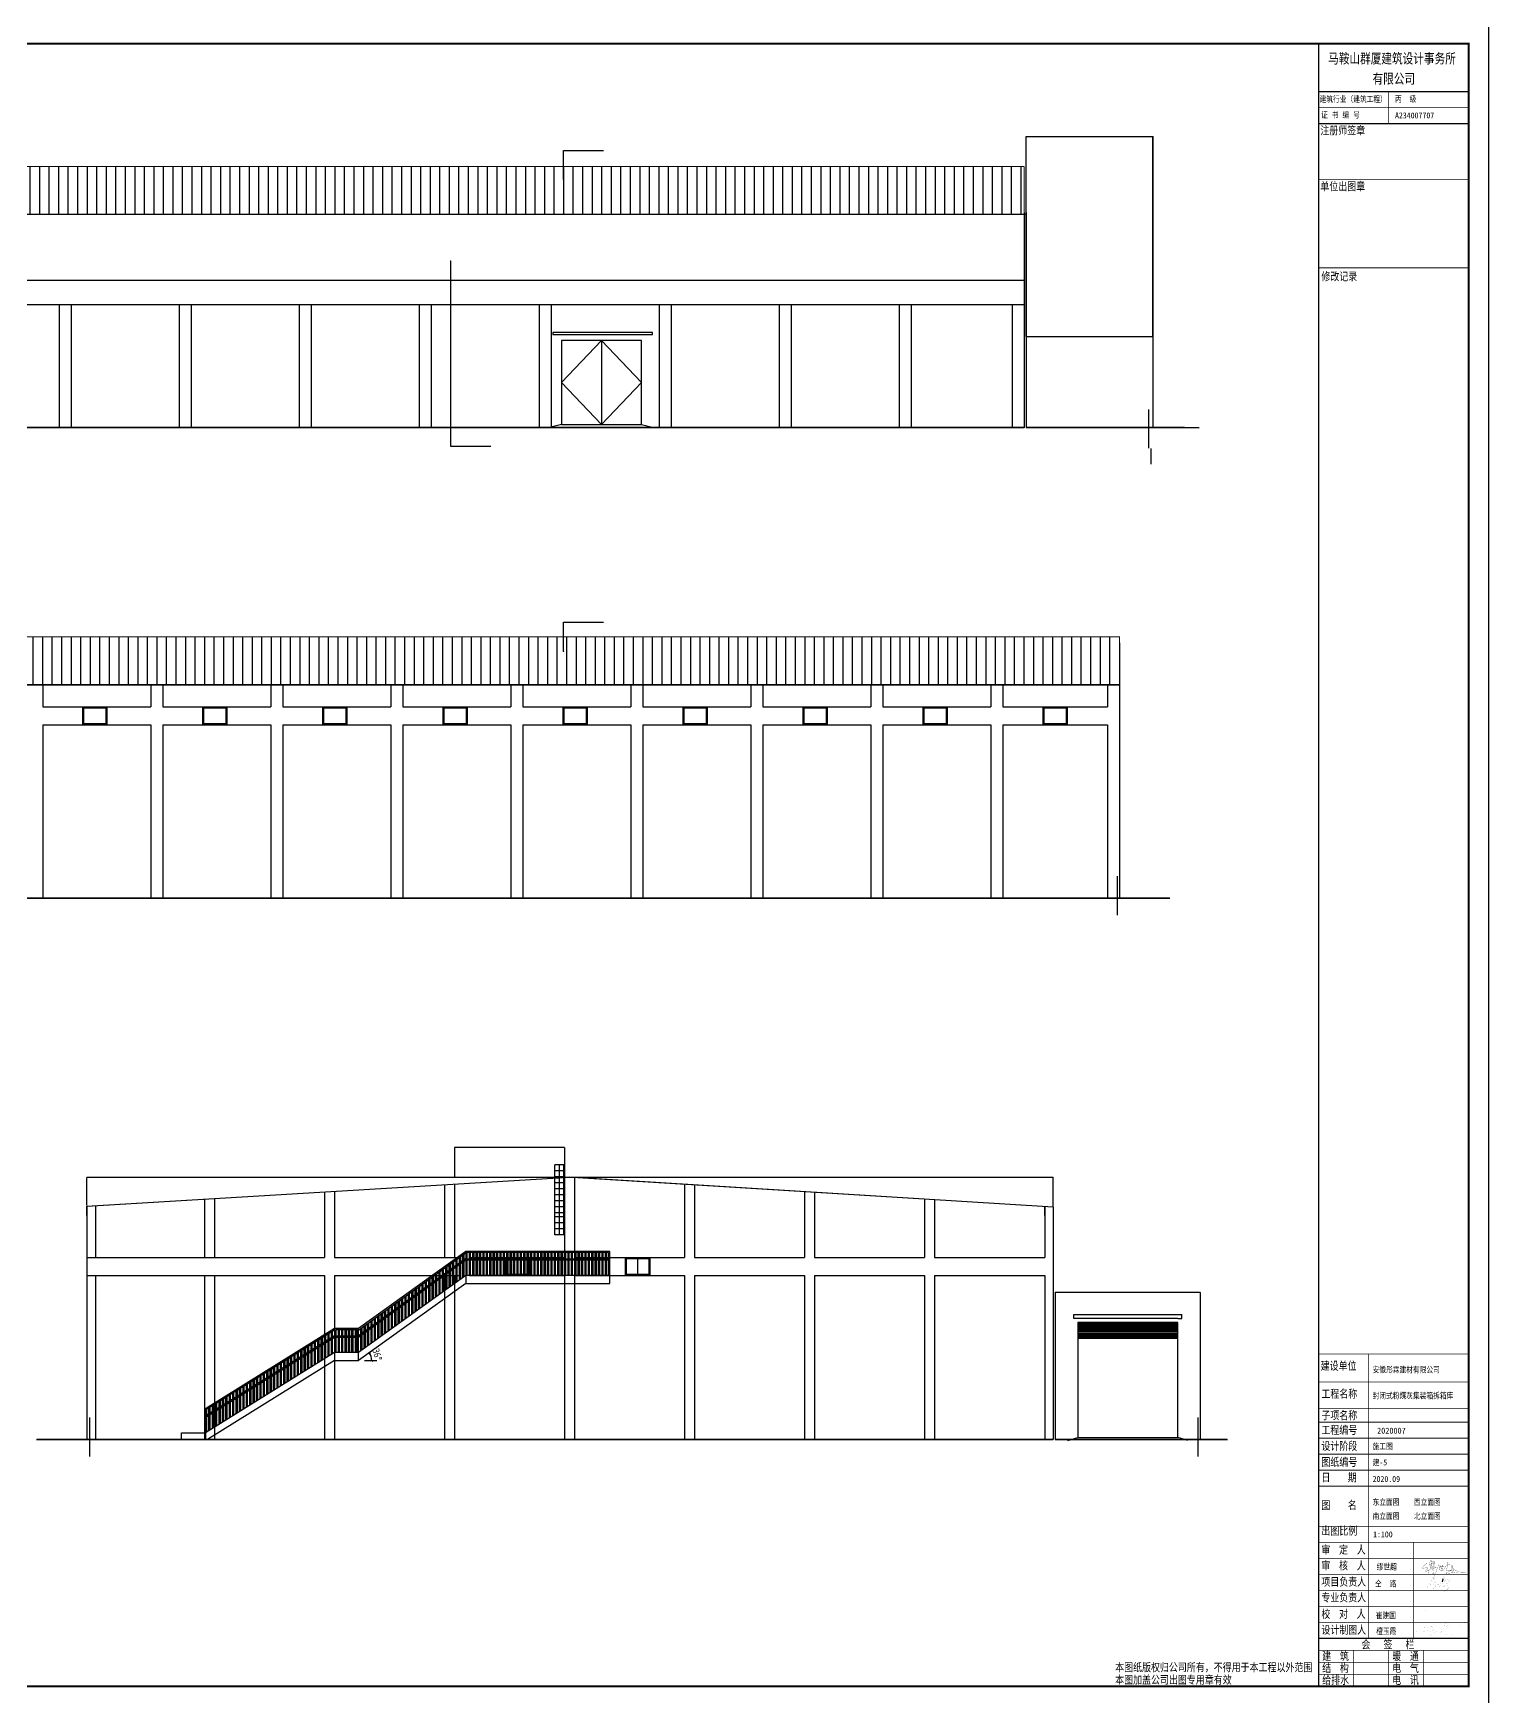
# Model space of a CAD drawing. Extents: x -405456 to 360097, y -329918 to 177160.
# Drawn here: x 104928 to 177679, y -270043 to -186893 of the extents above; entities that cross this region are included whole.
import ezdxf

# ---------------------------------------------------------------- set-up
doc = ezdxf.new("R2010")
doc.units = 0
doc.header["$LTSCALE"] = 1000
doc.header["$MEASUREMENT"] = 0
for name, color, linetype in [('AXIS', 3, 'Continuous'), ('DIM_LEAD', 3, 'Continuous'), ('PUB_TITLE', 4, 'Continuous'), ('WINDOW', 4, 'Continuous'), ('图签', 120, 'Continuous')]:
    doc.layers.add(name, color=color, linetype=linetype)
doc.styles.add('-宋体', font='', dxfattribs={"width": 0.8})
doc.styles.get("Standard").update_dxf_attribs({"font": 'gbenor.shx', "bigfont": 'gbcbig.shx'})
doc.styles.add('图签', font='', dxfattribs={"width": 0.8})
doc.styles.get('-宋体').set_extended_font_data('SimSun')
doc.styles.get('图签').set_extended_font_data('SimSun')
doc.dimstyles.get("Standard").update_dxf_attribs({"dimscale": 100, "dimtxt": 3.5, "dimasz": 1, "dimexe": 2.5, "dimexo": 3, "dimgap": 1.5, "dimtad": 1, "dimdec": 0, "dimzin": 0, "dimdsep": 46, "dimtxsty": 'Standard', "dimblk": 'ARCHTICK', "dimcen": 0.09, "dimadec": 0, "dimazin": 0, "dimtfac": 1, "dimtdec": 0, "dimtix": 1, "dimtmove": 2, "dimatfit": 3, "dimfxl": 1, "dimtolj": 1, "dimtzin": 0, "dimarcsym": 0})

# ---------------------------------------------------------------- blocks, each defined once
blk = doc.blocks.new('0#竖图签')
at = {"layer": '图签'}
blk.add_line((-7500, 0), (0, 0), dxfattribs=at)
blk.add_lwpolyline([(-7500, 82100, 70, 70, 0), (-7500, 0, 40, 40, 0), (0, 0, 40, 40, 0), (0, 82100, 40, 40, 0), (-7500, 82100, 40, 40, 0), (-7500, 75299, 40, 40, 0)], format="xyseb", dxfattribs=at)
for points, const_width in [([(-7500, 79700), (0, 79700)], 70), ([(-4000, 79700), (-4000, 78100)], 35), ([(-7500, 78900), (0, 78900)], 35), ([(-7500, 78100), (0, 78100)], 70), ([(-7500, 75300), (0, 75300)], 35), ([(-7500, 70900), (0, 70900)], 35), ([(-7500, 70900), (0, 70900)], 35), ([(-7500, 16600), (0, 16600)], 35), ([(-5000, 16600), (-5000, 2400)], 35), ([(-7500, 15200), (0, 15200)], 35), ([(-7500, 13896), (0, 13896)], 35), ([(-7500, 13200), (0, 13200)], 35), ([(-7500, 12400), (0, 12400)], 35), ([(-7500, 11600), (0, 11600)], 35), ([(-7500, 10800), (0, 10800)], 35), ([(-7500, 10000), (0, 10000)], 35), ([(-7500, 8000), (0, 8000)], 35), ([(-7500, 7200), (0, 7200)], 35), ([(-2750, 7200), (-2750, 2400)], 35), ([(-7500, 6400), (0, 6400)], 35), ([(-7500, 5600), (0, 5600)], 35), ([(-7500, 4800), (0, 4800)], 35), ([(-7500, 4000), (0, 4000)], 35), ([(-7500, 3200), (0, 3200)], 35), ([(-7500, 2400), (0, 2400)], 70), ([(-7500, 2400), (0, 2400)], 35), ([(-7500, 1800), (0, 1800)], 35), ([(-5750, 0), (-5750, 1800)], 35), ([(-4000, 1800), (-4000, 0)], 35), ([(-2250, 1800), (-2250, 0)], 35), ([(-7500, 1200), (0, 1200)], 35), ([(-7500, 600), (0, 600)], 35), ([(-7500, 0), (0, 0)], 35)]:
    blk.add_lwpolyline(points, dxfattribs=dict(at, const_width=const_width))
at = {"layer": '图签', "style": '图签'}
for s, height, width, p in [('马鞍山群厦建筑设计事务所', 500, 0.78, (-7028, 81116)), ('有限公司', 500, 0.78, (-4808, 80106)), ('建筑行业（建筑工程） ', 300, 0.8, (-7454, 79185)), ('丙  级', 300, 0.8, (-3684, 79190)), ('  证 书 编 号', 300, 0.8, (-7767, 78395)), ('A234007707', 300, 0.8, (-3684, 78369)), ('注册师签章', 400, 0.8, (-7417, 77566)), ('单位出图章', 400, 0.8, (-7417, 74775)), ('修改记录', 400, 0.8, (-7365, 70269)), ('建设单位', 400, 0.8, (-7400, 15815)), ('工程名称', 400, 0.8, (-7365, 14415)), ('子项名称', 400, 0.8, (-7365, 13339)), ('工程编号', 400, 0.8, (-7365, 12607)), ('设计阶段', 400, 0.8, (-7365, 11807)), ('图纸编号', 400, 0.8, (-7365, 11007)), ('日    期', 400, 0.8, (-7365, 10237)), ('图    名', 400, 0.8, (-7365, 8852)), ('出图比例', 400, 0.8, (-7365, 7567)), ('审  定  人', 400, 0.8, (-7365, 6621)), ('审  核  人', 400, 0.8, (-7365, 5831)), ('项目负责人', 400, 0.8, (-7365, 5021)), ('专业负责人', 400, 0.8, (-7365, 4237)), ('校  对  人', 400, 0.8, (-7365, 3409)), ('设计制图人', 400, 0.8, (-7365, 2618)), ('建  筑', 400, 0.8, (-7325, 1305)), ('会   签   栏', 400, 0.8, (-5360, 1889)), ('暖  通', 400, 0.8, (-3825, 1305)), ('本图纸版权归公司所有，不得用于本工程以外范围', 400, 0.8, (-17674, 746)), ('结  构', 400, 0.8, (-7325, 705)), ('电  气', 400, 0.8, (-3825, 705)), ('本图加盖公司出图专用章有效', 400, 0.8, (-17674, 121)), ('给排水', 400, 0.8, (-7325, 105)), ('电  讯', 400, 0.8, (-3825, 105))]:
    blk.add_text(s, height=height, dxfattribs=dict(at, width=width)).set_placement(p)
blk = doc.blocks.new('_ArchTick')
at = {"color": 0, "linetype": 'ByBlock', "const_width": 0.4}
blk.add_lwpolyline([(-0.5, -0.5), (0.5, 0.5)], dxfattribs=at)
blk = doc.blocks.new('*D13')
at = {"color": 0, "lineweight": -2}
blk.add_line((121491, -253244), (122098, -253244), dxfattribs=at)
blk.add_arc((121191, -253244), 657, 0, 35.82788, dxfattribs=at)
at = {"layer": 'Defpoints', "color": 0}
for p in [(126541, -249381), (119991, -253244), (121191, -253244), (121191, -253244), (121834, -253108)]:
    blk.add_point(p, dxfattribs=at)
at = {"color": 0, "lineweight": -2, "xscale": 100, "yscale": 100, "zscale": 100}
for p, rotation in [((121724, -252859), 125.8278763517766), ((121848, -253244), 270.0000000000009)]:
    blk.add_blockref('_ArchTick', p, dxfattribs=dict(at, rotation=rotation))
at = {"color": 0, "insert": (122126, -252942), "char_height": 350, "attachment_point": 5, "rotation": 287.91394}
blk.add_mtext('\\A1;36°', dxfattribs=at)
blk = doc.blocks.new('11')
at = {"const_width": 9.8}
for points in [[(1649906, 20166), (1649863, 20182), (1649762, 20111), (1649691, 20015), (1649648, 19948), (1649677, 19916), (1649778, 19959), (1649899, 19994), (1649921, 19971), (1649921, 19935), (1649880, 19892), (1649825, 19814), (1649813, 19779), (1649825, 19769), (1649897, 19822), (1649970, 19840), (1649970, 19801), (1649932, 19608)], [(1649970, 19840), (1650001, 19863), (1649996, 19905), (1650003, 20128), (1650027, 20241), (1650057, 20332), (1650087, 20344), (1650108, 20295), (1650115, 20216), (1650063, 20127), (1650037, 20041), (1650064, 19970), (1650070, 19917), (1650001, 19863)], [(1650064, 19970), (1650087, 20048), (1650124, 20105), (1650089, 20171)], [(1650067, 19945), (1650133, 20000), (1650177, 19982), (1650240, 20048), (1650276, 20157), (1650277, 20267), (1650238, 20291), (1650169, 20279), (1650126, 20241), (1650115, 20216)], [(1650070, 19917), (1650214, 19959), (1650351, 20004)], [(1650149, 20180), (1650191, 20220), (1650224, 20199), (1650221, 20144), (1650183, 20061), (1650146, 20032), (1650124, 20079), (1650124, 20132), (1650107, 20172)], [(1650170, 20200), (1650115, 20152)], [(1650351, 20004), (1650236, 19938), (1650186, 19900), (1650143, 19854), (1650135, 19840), (1650220, 19836), (1650214, 19762), (1650175, 19707), (1650162, 19681), (1650225, 19685), (1650267, 19651), (1650279, 19611), (1650264, 19565), (1650293, 19638), (1650416, 20004), (1650481, 20010), (1650736, 20020), (1650671, 20018), (1650649, 19885), (1650610, 19892), (1650587, 19965), (1650568, 20039), (1650519, 20104), (1650473, 20114), (1650480, 20045), (1650493, 19942), (1650531, 19853), (1650577, 19828), (1650675, 19831), (1650748, 19879), (1650790, 20010), (1650837, 20063), (1650954, 20120), (1651027, 20136)], [(1650603, 19915), (1650632, 20044), (1650648, 20121), (1650667, 20084), (1650671, 20018)], [(1650886, 20252), (1650927, 20157), (1650914, 20044), (1650877, 19946), (1650852, 19842), (1650867, 19825), (1650982, 19851), (1651052, 19848), (1651046, 19818), (1650978, 19786), (1650863, 19729), (1650835, 19698), (1650828, 19681), (1651093, 19712), (1651455, 19759), (1651637, 19759), (1651819, 19731)], [(1651236, 19859), (1651046, 19818), (1651137, 19931), (1651204, 19877), (1651170, 20003), (1651182, 20089), (1651079, 20053), (1651098, 20000), (1651154, 19960), (1651112, 19900)], [(1651819, 19731), (1651502, 19759), (1651242, 19873), (1651214, 19814), (1651130, 19759), (1651143, 19719)]]:
    blk.add_lwpolyline(points, dxfattribs=at)
blk = doc.blocks.new('9')
blk.add_line((102146, 74831), (101657, 72045))
at = {"const_width": 50}
for points in [[(86440, 64465), (93649, 77517), (93294, 75200), (96276, 72187), (91695, 70506), (90606, 69586), (90911, 68858), (92628, 69656), (94120, 69990), (94859, 69715), (95217, 69015), (94800, 67744), (93324, 65239), (97646, 70339), (98740, 69065), (99858, 71215), (100523, 71343), (100027, 70127), (98825, 67243)], [(98825, 67243), (99886, 68741), (100905, 68770), (100053, 66278)], [(99426, 68685), (98843, 69263)], [(101361, 70467), (101034, 71129), (100523, 71343), (101657, 72045), (104315, 73386), (106829, 74015), (108213, 74223), (108905, 73843), (108576, 72858), (107435, 71285), (105404, 69836), (103618, 68400), (102552, 67530), (102552, 66987), (103077, 67023), (104392, 67592), (105627, 68009), (107264, 68313), (108008, 67891), (108162, 67268), (107370, 65715), (105147, 63439), (103745, 62393)], [(100905, 68770), (101361, 70467), (102138, 70843), (103960, 72419), (104315, 73386), (104585, 74207), (104732, 75333), (104487, 75859), (103457, 75823), (102244, 75565), (102146, 74831), (102775, 78245)]]:
    blk.add_lwpolyline(points, dxfattribs=at)
blk = doc.blocks.new('ccjjgg')
at = {"const_width": 100}
for points in [[(1391860, 954457), (1401799, 984946), (1415207, 999023), (1442703, 986308), (1449066, 964738), (1453291, 918290), (1442668, 874201), (1440371, 826603), (1412458, 850089), (1379404, 891190), (1331658, 882383), (1282444, 847887), (1247185, 805319), (1237636, 766420), (1258938, 757613), (1350022, 780365), (1401440, 803117), (1437517, 829005), (1502807, 836144), (1607847, 872842), (1624442, 878639), (1502807, 836144), (1401440, 803117), (1438510, 771123), (1373339, 717131), (1330235, 672305), (1305494, 640992), (1194160, 619567), (1112515, 602263), (888230, 470430), (1100508, 595206), (1198176, 598260), (1248919, 553678), (1288189, 490215), (1272639, 206660), (1288189, 490215), (1305494, 640992), (1462386, 675870), (1500086, 704447), (1438510, 771123), (1500086, 704447), (1691376, 723059), (1500086, 704447), (1497846, 631437), (1489776, 517347), (1475000, 476747), (1579356, 525652), (1633843, 516425), (1475000, 334644), (1633843, 516425), (1722897, 659913), (1763098, 720574), (1814784, 753364), (1908312, 777956), (1896005, 804188), (1870572, 824681), (1843499, 805827), (1831192, 748445), (1838576, 681226), (1864009, 660733), (1931283, 658274), (1909953, 721394), (1908312, 777956), (1908312, 777956), (1937026, 799269), (1972304, 796810), (1985431, 764840), (1968202, 715656), (1955076, 687784), (1931283, 658274), (1900108, 638600), (1853344, 612368), (1857446, 590235), (1879597, 545969), (1914055, 481209), (1917336, 546789), (1931283, 598432), (1914875, 629583), (1853344, 612368), (1879597, 545969), (1839632, 522985), (1769851, 517799), (1746206, 520680), (1878586, 465533), (1951323, 423798), (2003317, 549233), (2039576, 650157), (2045403, 670859), (2087489, 608105), (2096828, 504643), (2093582, 406305), (2092775, 381865), (2198590, 416426), (2282904, 425106), (2270640, 439913), (2248157, 466973), (2203519, 468429), (2205457, 506500), (2176396, 540699), (2180916, 588449), (2221602, 616841), (2255183, 609097), (2246142, 534247), (2179598, 536931), (2155608, 675594), (2190703, 722892), (2241049, 720710), (2251131, 700965), (2257181, 669535), (2255183, 609097), (2246142, 534247), (2203519, 468429), (2269320, 484334), (2356371, 507224), (2373781, 512717), (2323383, 583216), (2302128, 776576), (2313525, 826192), (2350971, 836766), (2378648, 821312), (2417722, 793657), (2438502, 683767), (2470906, 577952), (2468386, 413822), (2459139, 379944), (2394410, 409716)], [(2374888, 609904), (2391327, 579106), (2374888, 609904)]]:
    blk.add_lwpolyline(points, dxfattribs=at)
blk = doc.blocks.new('ee')
at = {"const_width": 0.875}
for points in [[(133402, -8296), (133607, -8267), (133798, -8191), (133916, -8138), (134030, -8114), (133922, -8137), (133881, -7954), (133930, -8228), (133892, -8317), (133835, -8452), (133857, -8457), (133911, -8395), (133927, -8274), (133960, -8249), (133993, -8133)], [(133927, -8274), (133941, -8581)], [(134102, -7813), (134161, -7903), (134024, -8000), (134042, -8025), (134067, -8051), (134049, -8124), (134074, -8284)], [(134161, -7903), (134134, -7956), (134269, -7923), (134300, -7935), (134249, -7981), (134170, -8020), (134095, -8037), (134073, -8058)], [(134074, -8284), (134080, -8144), (134137, -8110), (134173, -8080), (134231, -8064), (134273, -8064), (134333, -8071), (134372, -8111), (134381, -8145), (134358, -8183), (134334, -8230), (134285, -8265), (134235, -8279), (134200, -8287), (134178, -8383), (134191, -8409), (134200, -8443), (134125, -8511), (134343, -8493), (134394, -8480), (134399, -8410), (134421, -8314), (134457, -8228), (134500, -8156), (134599, -8121), (134666, -8106), (134705, -8106), (134705, -8126), (134705, -8172), (134686, -8219), (134640, -8243), (134589, -8262), (134560, -8290), (134540, -8319), (134519, -8346), (134519, -8372), (134537, -8362), (134571, -8341), (134599, -8322), (134612, -8295), (134626, -8276), (134640, -8257), (134677, -8241), (134687, -8241), (134686, -8268), (134657, -8321), (134613, -8400), (134577, -8466), (134572, -8498), (134640, -8459), (134731, -8372), (134772, -8290), (134786, -8262), (134762, -8250), (134796, -8234), (134832, -8155), (134852, -8125), (134935, -8093), (134942, -8010), (134961, -8171), (135023, -8196), (135019, -8242), (134983, -8251), (134935, -8257), (134962, -8286), (134966, -8332), (134943, -8340), (134914, -8340), (134897, -8329), (134895, -8388), (134909, -8453), (134919, -8541), (134941, -8574), (134950, -8541), (134953, -8491), (134958, -8454), (134990, -8391), (135012, -8384), (135011, -8437), (135006, -8466), (135017, -8476), (135024, -8444), (135030, -8425), (135038, -8399), (135040, -8294), (135052, -8258), (135058, -8209), (135071, -8185), (135103, -8182), (135116, -8209), (135110, -8265), (135111, -8310), (135144, -8343), (135233, -8328), (135286, -8354), (135318, -8378), (135313, -8415), (135296, -8447), (135249, -8474), (135205, -8488), (135144, -8492), (135114, -8478), (135091, -8444), (135082, -8420), (135135, -8423), (135176, -8429), (135223, -8442), (135273, -8451), (135325, -8464), (135358, -8473), (135383, -8486), (135401, -8513)], [(135081, -8013), (135030, -7971), (134989, -7943), (134931, -7932), (134880, -7902), (134881, -7880), (134931, -7868), (134967, -7875), (134982, -7884), (135001, -7912), (135034, -7955), (135117, -7969), (135164, -7975), (135193, -7977), (135342, -7923), (135626, -7860), (135759, -7841), (135864, -7830), (135935, -7848), (135951, -7881), (135933, -7921), (135817, -7966), (135732, -7989), (135645, -8002), (135407, -8020), (135340, -8009), (135266, -8000), (135187, -7979)], [(135052, -8183), (135079, -8067), (135081, -8013), (135018, -8033), (134969, -8017), (134943, -7988), (134942, -8010)], [(135184, -7976), (135081, -8013)]]:
    blk.add_lwpolyline(points, dxfattribs=at)

msp = doc.modelspace()

# ---------------------------------------------------------------- hatches: boundary and pattern name
h = msp.add_hatch()
h.set_pattern_fill('ANSI31', color=8, scale=300, angle=45, style=0)
h.set_pattern_definition([(90, (0, 0), (-476.25, 9e-14), [])])
h.paths.add_polyline_path([(46216.9, -193551), (46216.9, -195951), (154456.9, -195951), (154456.9, -193551)])
h = msp.add_hatch()
h.set_pattern_fill('ANSI31', color=8, scale=300, angle=45, style=0)
h.set_pattern_definition([(90, (-210827.2, -362.7), (-476.25, 9e-14), [])])
h.paths.add_polyline_path([(50978.6, -217068.5), (50978.6, -219468.5), (159218.6, -219468.5), (159218.6, -217068.5)])

# ---------------------------------------------------------------- linework, layer by layer
for p, q in [((154556.9, -192051), (160896.9, -192051)), ((154556.9, -202051), (154556.9, -192051)), ((154556.9, -195851), (154556.9, -192051)), ((154556.9, -192051), (160896.9, -192051)), ((160896.9, -202051), (160896.9, -192051)), ((160896.9, -192051), (160896.9, -206601)), ((154556.9, -195951), (46216.9, -195951)), ((154456.9, -195851), (154456.9, -206601)), ((154556.9, -195851), (154556.9, -206601)), ((154456.9, -199251), (46216.9, -199251)), ((46216.9, -200451), (154456.9, -200451)), ((106216.9, -200451), (106216.9, -206601)), ((106816.9, -200451), (106816.9, -206601)), ((112216.9, -200451), (112216.9, -206601)), ((112816.9, -200451), (112816.9, -206601)), ((118216.9, -200451), (118216.9, -206601)), ((118816.9, -200451), (118816.9, -206601)), ((124216.9, -200451), (124216.9, -206601)), ((124816.9, -200451), (124816.9, -206601)), ((130216.9, -200451), (130216.9, -206601)), ((130816.9, -200451), (130816.9, -206601)), ((136216.9, -200451), (136216.9, -206601)), ((136816.9, -200451), (136816.9, -206601)), ((142216.9, -200451), (142216.9, -206601)), ((142816.9, -200451), (142816.9, -206601)), ((148216.9, -200451), (148216.9, -206601)), ((148816.9, -200451), (148816.9, -206601)), ((153856.9, -200459.7), (153856.9, -206609.7)), ((154456.9, -200459.7), (154456.9, -206609.7)), ((154556.9, -202051), (160896.9, -202051)), ((160896.9, -202051), (160896.9, -206601)), ((133336.9, -202251), (131336.9, -204351)), ((133336.9, -202251), (133336.9, -206451)), ((135336.9, -204351), (133336.9, -202251)), ((131336.9, -204351), (133336.9, -206451)), ((133336.9, -206451), (135336.9, -204351)), ((43493.3, -206601), (154456.9, -206601)), ((131336.9, -206451), (130736.9, -206601)), ((131336.9, -206451), (130736.9, -206601)), ((131336.9, -206451), (135336.9, -206451)), ((135336.9, -206451), (135936.9, -206601)), ((135336.9, -206451), (135936.9, -206601)), ((154556.9, -206601), (163201.4, -206601)), ((160796.9, -207644.4), (160796.9, -208438.8)), ((159218.6, -217368.5), (159218.6, -230118.5)), ((159218.6, -219468.5), (50878.6, -219468.5)), ((50978.6, -219468.5), (159218.6, -219468.5)), ((105398.6, -219468.5), (105398.6, -220568.5)), ((110798.6, -219468.5), (110798.6, -220568.5)), ((111398.6, -219468.5), (111398.6, -220568.5)), ((116798.6, -219468.5), (116798.6, -220568.5)), ((117398.6, -219468.5), (117398.6, -220568.5)), ((122798.6, -219468.5), (122798.6, -220568.5)), ((123398.6, -219468.5), (123398.6, -220568.5)), ((128798.6, -219468.5), (128798.6, -220568.5)), ((129398.6, -219468.5), (129398.6, -220568.5)), ((134798.6, -219468.5), (134798.6, -220568.5)), ((135398.6, -219468.5), (135398.6, -220568.5)), ((140798.6, -219468.5), (140798.6, -220568.5)), ((141398.6, -219468.5), (141398.6, -220568.5)), ((146798.6, -219468.5), (146798.6, -220568.5)), ((147398.6, -219468.5), (147398.6, -220568.5)), ((152798.6, -219468.5), (152798.6, -220568.5)), ((153398.6, -219468.5), (153398.6, -220568.5)), ((158618.6, -219468.5), (158618.6, -220568.5)), ((159218.6, -219468.5), (159218.6, -230118.5)), ((105398.6, -220568.5), (110798.6, -220568.5)), ((111398.6, -220568.5), (116798.6, -220568.5)), ((117398.6, -220568.5), (122798.6, -220568.5)), ((123398.6, -220568.5), (128798.6, -220568.5)), ((129398.6, -220568.5), (134798.6, -220568.5)), ((135398.6, -220568.5), (140798.6, -220568.5)), ((141398.6, -220568.5), (146798.6, -220568.5)), ((147398.6, -220568.5), (152798.6, -220568.5)), ((153398.6, -220568.5), (158618.6, -220568.5)), ((105398.6, -221468.5), (105398.6, -230118.5)), ((105398.6, -221468.5), (110798.6, -221468.5)), ((110798.6, -221468.5), (110798.6, -230118.5)), ((111398.6, -221468.5), (111398.6, -230118.5)), ((111398.6, -221468.5), (116798.6, -221468.5)), ((116798.6, -221468.5), (116798.6, -230118.5)), ((117398.6, -221468.5), (122798.6, -221468.5)), ((117398.6, -221468.5), (117398.6, -230118.5)), ((122798.6, -221468.5), (122798.6, -230118.5)), ((123398.6, -221468.5), (128798.6, -221468.5)), ((123398.6, -221468.5), (123398.6, -230118.5)), ((128798.6, -221468.5), (128798.6, -230118.5)), ((129398.6, -221468.5), (129398.6, -230118.5)), ((129398.6, -221468.5), (134798.6, -221468.5)), ((134798.6, -221468.5), (134798.6, -230118.5)), ((135398.6, -221468.5), (140798.6, -221468.5)), ((135398.6, -221468.5), (135398.6, -230118.5)), ((140798.6, -221468.5), (140798.6, -230118.5)), ((141398.6, -221468.5), (146798.6, -221468.5)), ((141398.6, -221468.5), (141398.6, -230118.5)), ((146798.6, -221468.5), (146798.6, -230118.5)), ((147398.6, -221468.5), (147398.6, -230118.5)), ((147398.6, -221468.5), (152798.6, -221468.5)), ((152798.6, -221468.5), (152798.6, -230118.5)), ((153398.6, -221468.5), (153398.6, -230118.5)), ((153398.6, -221468.5), (158618.6, -221468.5)), ((158618.6, -221468.5), (158618.6, -230118.5)), ((50978.6, -230118.5), (161737.9, -230118.5)), ((125978.1, -242581.4), (125978.1, -244081.4)), ((131483.4, -242581.4), (125978.1, -242581.4)), ((131483.4, -242581.4), (125978.1, -242581.4)), ((131483.4, -242581.4), (131483.4, -244081.4)), ((131001.1, -246960.9, -8000), (131004.8, -243460.9, -8000)), ((131451.8, -243460.9, -8000), (131004.8, -243460.9, -8000)), ((131228.3, -246960.9, -8000), (131232.1, -243460.9, -8000)), ((131448.1, -246960.9, -8000), (131451.8, -243460.9, -8000)), ((107613.4, -245523), (131733.4, -244077)), ((125483.4, -244451.7), (125483.4, -248081.4)), ((125983.4, -244421.7), (125983.4, -248081.4)), ((131448.1, -243760.9, -8000), (131001.1, -243760.9, -8000)), ((131448.1, -244060.9, -8000), (131001.1, -244060.9, -8000)), ((131448.1, -244360.9, -8000), (131001.1, -244360.9, -8000)), ((131451.8, -243760.9, -8000), (131004.8, -243760.9, -8000)), ((131483.4, -244106), (131483.4, -248081.4)), ((155913.4, -245566.3), (131733.4, -244077)), ((131983.4, -244106.7), (131983.4, -248081.4)), ((137483.4, -244431.1), (137483.4, -248081.4)), ((137483.4, -244431.1), (137483.4, -248081.4)), ((113483.4, -245171.1), (113483.4, -248081.4)), ((113983.4, -245141.1), (113983.4, -248081.4)), ((119483.4, -244811.4), (119483.4, -248081.4)), ((119983.4, -244781.4), (119983.4, -248081.4)), ((131448.1, -244660.9, -8000), (131001.1, -244660.9, -8000)), ((131448.1, -244960.9, -8000), (131001.1, -244960.9, -8000)), ((131448.1, -245260.9, -8000), (131001.1, -245260.9, -8000)), ((137983.4, -244461.9), (137983.4, -248081.4)), ((137983.4, -244461.9), (137983.4, -248081.4)), ((143483.4, -244800.7), (143483.4, -248081.4)), ((143483.4, -244800.7), (143483.4, -248081.4)), ((143983.4, -244831.5), (143983.4, -248081.4)), ((143983.4, -244831.5), (143983.4, -248081.4)), ((149483.4, -245170.2), (149483.4, -248081.4)), ((149483.4, -245170.2), (149483.4, -248081.4)), ((149983.4, -245201), (149983.4, -248081.4)), ((149983.4, -245201), (149983.4, -248081.4)), ((107613.4, -245523), (107613.4, -257181.4)), ((107613.4, -245981.4), (107613.4, -245523)), ((107613.4, -245523), (107613.4, -257181.4)), ((107613.4, -245566.3), (107613.4, -257181.4)), ((108043.4, -245480), (108043.4, -248081.4)), ((108043.4, -245480), (108043.4, -248081.4)), ((131448.1, -245560.9, -8000), (131001.1, -245560.9, -8000)), ((131440.6, -245860.9, -8000), (131001.1, -245860.9, -8000)), ((131448.1, -246060.9, -8000), (131001.1, -246060.9, -8000)), ((155483.4, -245521.6), (155483.4, -248081.4)), ((155483.4, -245521.6), (155483.4, -248081.4)), ((155483.4, -245523), (155483.4, -248081.4)), ((155483.4, -245981.4), (155483.4, -245523)), ((155483.4, -245523), (155483.4, -248081.4)), ((155913.4, -245566.3), (155913.4, -257181.4)), ((131448.1, -246360.9, -8000), (131001.1, -246360.9, -8000)), ((131448.1, -246660.9, -8000), (131001.1, -246660.9, -8000)), ((126541.3, -247781.4, -8000), (121191.3, -251643.9, -8000)), ((131448.1, -246960.9, -8000), (131001.1, -246960.9, -8000)), ((107613.4, -248081.4), (119483.4, -248081.4)), ((108043.4, -248081.4), (113483.4, -248081.4)), ((113983.4, -248081.4), (115733.4, -248081.4)), ((119983.4, -248081.4), (126233.4, -248081.4)), ((119983.4, -248081.4), (120983.4, -248081.4)), ((126541.3, -247866.2, -8000), (121191.3, -251728.7, -8000)), ((126541.3, -248139, -8000), (121191.3, -252001.5, -8000)), ((126541.3, -248223.9, -8000), (121191.3, -252086.4, -8000)), ((125551.3, -249696.1, -8000), (125551.3, -248581, -8000)), ((125611.3, -249652.8, -8000), (125611.3, -248537.6, -8000)), ((125721.3, -249573.4, -8000), (125721.3, -248458.2, -8000)), ((125781.3, -249530.1, -8000), (125781.3, -248414.9, -8000)), ((125891.3, -249450.6, -8000), (125891.3, -248335.5, -8000)), ((125951.3, -249407.3, -8000), (125951.3, -248292.2, -8000)), ((126061.3, -249327.9, -8000), (126061.3, -248212.8, -8000)), ((126121.3, -249284.6, -8000), (126121.3, -248169.4, -8000)), ((126231.3, -249205.2, -8000), (126231.3, -248090, -8000)), ((126291.3, -249161.9, -8000), (126291.3, -248046.7, -8000)), ((126401.3, -249082.4, -8000), (126401.3, -247967.3, -8000)), ((126461.3, -249039.1, -8000), (126461.3, -247924, -8000)), ((133681.3, -248163.9, -8000), (126601.3, -248163.9, -8000)), ((133681.3, -248223.9, -8000), (126601.3, -248223.9, -8000)), ((126711.3, -247841.4, -8000), (126711.3, -248981.4, -8000)), ((126733.4, -248081.4), (131483.4, -248081.4)), ((126771.3, -247841.4, -8000), (126771.3, -248981.4, -8000)), ((126881.3, -247841.4, -8000), (126881.3, -248981.4, -8000)), ((126941.3, -247841.4, -8000), (126941.3, -248981.4, -8000)), ((127051.3, -247841.4, -8000), (127051.3, -248981.4, -8000)), ((127111.3, -247841.4, -8000), (127111.3, -248981.4, -8000)), ((127221.3, -247841.4, -8000), (127221.3, -248981.4, -8000)), ((127281.3, -247841.4, -8000), (127281.3, -248981.4, -8000)), ((127391.3, -247841.4, -8000), (127391.3, -248981.4, -8000)), ((127451.3, -247841.4, -8000), (127451.3, -248981.4, -8000)), ((127561.3, -247841.4, -8000), (127561.3, -248981.4, -8000)), ((127621.3, -247841.4, -8000), (127621.3, -248981.4, -8000)), ((127731.3, -247841.4, -8000), (127731.3, -248981.4, -8000)), ((127791.3, -247841.4, -8000), (127791.3, -248981.4, -8000)), ((127901.3, -247841.4, -8000), (127901.3, -248981.4, -8000)), ((127961.3, -247841.4, -8000), (127961.3, -248981.4, -8000)), ((128071.3, -247841.4, -8000), (128071.3, -248981.4, -8000)), ((128131.3, -247841.4, -8000), (128131.3, -248981.4, -8000)), ((128241.3, -247841.4, -8000), (128241.3, -248981.4, -8000)), ((128301.3, -247841.4, -8000), (128301.3, -248981.4, -8000)), ((128411.3, -247841.4, -8000), (128411.3, -248981.4, -8000)), ((128471.3, -247841.4, -8000), (128471.3, -248981.4, -8000)), ((128581.3, -247841.4, -8000), (128581.3, -248981.4, -8000)), ((128641.3, -247841.4, -8000), (128641.3, -248981.4, -8000)), ((128751.3, -247841.4, -8000), (128751.3, -248981.4, -8000)), ((128811.3, -247841.4, -8000), (128811.3, -248981.4, -8000)), ((128921.3, -247841.4, -8000), (128921.3, -248981.4, -8000)), ((128981.3, -247841.4, -8000), (128981.3, -248981.4, -8000)), ((129091.3, -247841.4, -8000), (129091.3, -248981.4, -8000)), ((129151.3, -247841.4, -8000), (129151.3, -248981.4, -8000)), ((129261.3, -247841.4, -8000), (129261.3, -248981.4, -8000)), ((129321.3, -247841.4, -8000), (129321.3, -248981.4, -8000)), ((129431.3, -247841.4, -8000), (129431.3, -248981.4, -8000)), ((129491.3, -247841.4, -8000), (129491.3, -248981.4, -8000)), ((129601.3, -247841.4, -8000), (129601.3, -248981.4, -8000)), ((129661.3, -247841.4, -8000), (129661.3, -248981.4, -8000)), ((129771.3, -247841.4, -8000), (129771.3, -248981.4, -8000)), ((129831.3, -247841.4, -8000), (129831.3, -248981.4, -8000)), ((129941.3, -247841.4, -8000), (129941.3, -248981.4, -8000)), ((130001.3, -247841.4, -8000), (130001.3, -248981.4, -8000)), ((130111.3, -247841.4, -8000), (130111.3, -248981.4, -8000)), ((130171.3, -247841.4, -8000), (130171.3, -248981.4, -8000)), ((130281.3, -247841.4, -8000), (130281.3, -248981.4, -8000)), ((130341.3, -247841.4, -8000), (130341.3, -248981.4, -8000)), ((130451.3, -247841.4, -8000), (130451.3, -248981.4, -8000)), ((130511.3, -247841.4, -8000), (130511.3, -248981.4, -8000)), ((130621.3, -247841.4, -8000), (130621.3, -248981.4, -8000)), ((130681.3, -247841.4, -8000), (130681.3, -248981.4, -8000)), ((130791.3, -247841.4, -8000), (130791.3, -248981.4, -8000)), ((130851.3, -247841.4, -8000), (130851.3, -248981.4, -8000)), ((130961.3, -247841.4, -8000), (130961.3, -248981.4, -8000)), ((131021.3, -247841.4, -8000), (131021.3, -248981.4, -8000)), ((131131.3, -247841.4, -8000), (131131.3, -248981.4, -8000)), ((131191.3, -247841.4, -8000), (131191.3, -248981.4, -8000)), ((131301.3, -247841.4, -8000), (131301.3, -248981.4, -8000)), ((131361.3, -247841.4, -8000), (131361.3, -248981.4, -8000)), ((131471.3, -247841.4, -8000), (131471.3, -248981.4, -8000)), ((131531.3, -247841.4, -8000), (131531.3, -248981.4, -8000)), ((131641.3, -247841.4, -8000), (131641.3, -248981.4, -8000)), ((131701.3, -247841.4, -8000), (131701.3, -248981.4, -8000)), ((131811.3, -247841.4, -8000), (131811.3, -248981.4, -8000)), ((131871.3, -247841.4, -8000), (131871.3, -248981.4, -8000)), ((131981.3, -247841.4, -8000), (131981.3, -248981.4, -8000)), ((131983.4, -248081.4), (137483.4, -248081.4)), ((132041.3, -247841.4, -8000), (132041.3, -248981.4, -8000)), ((132151.3, -247841.4, -8000), (132151.3, -248981.4, -8000)), ((132211.3, -247841.4, -8000), (132211.3, -248981.4, -8000)), ((132321.3, -247841.4, -8000), (132321.3, -248981.4, -8000)), ((132381.3, -247841.4, -8000), (132381.3, -248981.4, -8000)), ((132491.3, -247841.4, -8000), (132491.3, -248981.4, -8000)), ((132551.3, -247841.4, -8000), (132551.3, -248981.4, -8000)), ((132661.3, -247841.4, -8000), (132661.3, -248981.4, -8000)), ((132721.3, -247841.4, -8000), (132721.3, -248981.4, -8000)), ((132831.3, -247841.4, -8000), (132831.3, -248981.4, -8000)), ((132891.3, -247841.4, -8000), (132891.3, -248981.4, -8000)), ((133001.3, -247841.4, -8000), (133001.3, -248981.4, -8000)), ((133061.3, -247841.4, -8000), (133061.3, -248981.4, -8000)), ((133171.3, -247841.4, -8000), (133171.3, -248981.4, -8000)), ((133231.3, -247841.4, -8000), (133231.3, -248981.4, -8000)), ((133341.3, -247841.4, -8000), (133341.3, -248981.4, -8000)), ((133401.3, -247841.4, -8000), (133401.3, -248981.4, -8000)), ((133511.3, -247841.4, -8000), (133511.3, -248981.4, -8000)), ((133571.3, -247841.4, -8000), (133571.3, -248981.4, -8000)), ((137983.4, -248081.4), (143483.4, -248081.4)), ((143983.4, -248081.4), (149483.4, -248081.4)), ((149983.4, -248081.4), (155483.4, -248081.4)), ((107613.4, -248981.4), (119483.4, -248981.4)), ((108043.4, -248981.4), (113483.4, -248981.4)), ((108043.4, -248981.4), (108043.4, -257181.4)), ((108043.4, -248981.4), (108043.4, -257181.4)), ((113483.4, -248981.4), (113483.4, -257181.4)), ((113983.4, -248981.4), (113983.4, -257181.4)), ((113983.4, -248981.4), (115733.4, -248981.4)), ((119483.4, -248981.4), (119483.4, -257181.4)), ((119983.4, -248981.4), (126233.4, -248981.4)), ((119983.4, -248981.4), (119983.4, -257181.4)), ((119983.4, -248981.4), (120983.4, -248981.4)), ((126541.3, -248981.4, -8000), (121191.3, -252843.9, -8000)), ((126541.3, -249381.4, -8000), (121191.3, -253243.9, -8000)), ((124361.3, -250555.2, -8000), (124361.3, -249440.1, -8000)), ((124421.3, -250511.9, -8000), (124421.3, -249396.8, -8000)), ((124531.3, -250432.5, -8000), (124531.3, -249317.4, -8000)), ((124591.3, -250389.2, -8000), (124591.3, -249274, -8000)), ((124701.3, -250309.8, -8000), (124701.3, -249194.6, -8000)), ((124761.3, -250266.5, -8000), (124761.3, -249151.3, -8000)), ((124871.3, -250187, -8000), (124871.3, -249071.9, -8000)), ((124931.3, -250143.7, -8000), (124931.3, -249028.6, -8000)), ((125041.3, -250064.3, -8000), (125041.3, -248949.2, -8000)), ((125101.3, -250021, -8000), (125101.3, -248905.8, -8000)), ((125211.3, -249941.6, -8000), (125211.3, -248826.4, -8000)), ((125271.3, -249898.3, -8000), (125271.3, -248783.1, -8000)), ((125381.3, -249818.8, -8000), (125381.3, -248703.7, -8000)), ((125441.3, -249775.5, -8000), (125441.3, -248660.4, -8000)), ((125483.4, -248981.4), (125483.4, -257181.4)), ((125983.4, -248981.4), (125983.4, -257181.4)), ((126733.4, -248981.4), (131483.4, -248981.4)), ((131483.4, -248981.4), (131483.4, -257181.4)), ((131983.4, -248981.4), (137483.4, -248981.4)), ((131983.4, -248981.4), (131983.4, -257181.4)), ((137483.4, -248981.4), (137483.4, -257181.4)), ((137983.4, -248981.4), (137983.4, -257181.4)), ((137983.4, -248981.4), (143483.4, -248981.4)), ((143483.4, -248981.4), (143483.4, -257181.4)), ((143983.4, -248981.4), (149483.4, -248981.4)), ((143983.4, -248981.4), (143983.4, -257181.4)), ((149483.4, -248981.4), (149483.4, -257181.4)), ((149983.4, -248981.4), (155483.4, -248981.4)), ((149983.4, -248981.4), (149983.4, -257181.4)), ((155483.4, -248981.4), (155483.4, -257181.4)), ((155483.4, -248981.4), (155483.4, -257181.4)), ((155913.4, -249031.4), (155913.4, -257181.4)), ((123231.3, -251371.1, -8000), (123231.3, -250255.9, -8000)), ((123341.3, -251291.6, -8000), (123341.3, -250176.5, -8000)), ((123401.3, -251248.3, -8000), (123401.3, -250133.2, -8000)), ((123511.3, -251168.9, -8000), (123511.3, -250053.8, -8000)), ((123571.3, -251125.6, -8000), (123571.3, -250010.4, -8000)), ((123681.3, -251046.2, -8000), (123681.3, -249931, -8000)), ((123741.3, -251002.9, -8000), (123741.3, -249887.7, -8000)), ((123851.3, -250923.4, -8000), (123851.3, -249808.3, -8000)), ((123911.3, -250880.1, -8000), (123911.3, -249765, -8000)), ((124021.3, -250800.7, -8000), (124021.3, -249685.6, -8000)), ((124081.3, -250757.4, -8000), (124081.3, -249642.2, -8000)), ((124191.3, -250678, -8000), (124191.3, -249562.8, -8000)), ((124251.3, -250634.7, -8000), (124251.3, -249519.5, -8000)), ((156013.4, -249831.9), (156013.4, -257181.4)), ((156013.4, -249831.9), (156013.4, -257181.4)), ((163253.4, -249831.9), (156013.4, -249831.9)), ((163253.4, -249831.9), (163253.4, -257181.4)), ((122151.3, -252150.8, -8000), (122151.3, -251035.6, -8000)), ((122211.3, -252107.5, -8000), (122211.3, -250992.3, -8000)), ((122321.3, -252028, -8000), (122321.3, -250912.9, -8000)), ((122381.3, -251984.7, -8000), (122381.3, -250869.6, -8000)), ((122491.3, -251905.3, -8000), (122491.3, -250790.2, -8000)), ((122551.3, -251862, -8000), (122551.3, -250746.8, -8000)), ((122661.3, -251782.6, -8000), (122661.3, -250667.4, -8000)), ((122721.3, -251739.3, -8000), (122721.3, -250624.1, -8000)), ((122831.3, -251659.8, -8000), (122831.3, -250544.7, -8000)), ((122891.3, -251616.5, -8000), (122891.3, -250501.4, -8000)), ((123001.3, -251537.1, -8000), (123001.3, -250422, -8000)), ((123061.3, -251493.8, -8000), (123061.3, -250378.6, -8000)), ((123171.3, -251414.4, -8000), (123171.3, -250299.2, -8000)), ((156933.4, -251132.4), (156933.4, -250932.4)), ((156933.4, -250932.4), (162333.4, -250932.4)), ((162333.4, -251132.4), (162333.4, -250932.4)), ((119991.3, -251643.9, -8000), (113541.3, -255643.9, -8000)), ((119991.3, -251712.6, -8000), (113601.3, -255668.7, -8000)), ((119661.3, -253054.7, -8000), (119661.3, -251916.9, -8000)), ((119721.3, -253017.5, -8000), (119721.3, -251879.7, -8000)), ((119831.3, -252949.8, -8000), (119831.3, -251812, -8000)), ((119891.3, -252912.6, -8000), (119891.3, -251774.8, -8000)), ((120161.3, -251703.9, -8000), (120161.3, -252843.9, -8000)), ((120221.3, -251703.9, -8000), (120221.3, -252843.9, -8000)), ((120331.3, -251703.9, -8000), (120331.3, -252843.9, -8000)), ((120391.3, -251703.9, -8000), (120391.3, -252843.9, -8000)), ((120501.3, -251703.9, -8000), (120501.3, -252843.9, -8000)), ((120561.3, -251703.9, -8000), (120561.3, -252843.9, -8000)), ((120671.3, -251703.9, -8000), (120671.3, -252843.9, -8000)), ((120731.3, -251703.9, -8000), (120731.3, -252843.9, -8000)), ((120841.3, -251703.9, -8000), (120841.3, -252843.9, -8000)), ((120901.3, -251703.9, -8000), (120901.3, -252843.9, -8000)), ((121011.3, -251703.9, -8000), (121011.3, -252843.9, -8000)), ((121071.3, -251703.9, -8000), (121071.3, -252843.9, -8000)), ((121301.3, -252764.5, -8000), (121301.3, -251649.3, -8000)), ((121361.3, -252721.1, -8000), (121361.3, -251606, -8000)), ((121471.3, -252641.7, -8000), (121471.3, -251526.6, -8000)), ((121531.3, -252598.4, -8000), (121531.3, -251483.3, -8000)), ((121641.3, -252519, -8000), (121641.3, -251403.8, -8000)), ((121701.3, -252475.7, -8000), (121701.3, -251360.5, -8000)), ((121811.3, -252396.2, -8000), (121811.3, -251281.1, -8000)), ((121871.3, -252352.9, -8000), (121871.3, -251237.8, -8000)), ((121981.3, -252273.5, -8000), (121981.3, -251158.4, -8000)), ((122041.3, -252230.2, -8000), (122041.3, -251115.1, -8000)), ((162133.4, -251132.4), (156933.4, -251132.4)), ((162133.4, -251332.4), (157133.4, -251332.4)), ((162133.4, -251392.4), (157133.4, -251392.4)), ((162133.4, -251452.4), (157133.4, -251452.4)), ((162133.4, -251512.4), (157133.4, -251512.4)), ((162133.4, -251572.4), (157133.4, -251572.4)), ((162133.4, -251572.4), (157133.4, -251572.4)), ((162133.4, -251632.4), (157133.4, -251632.4)), ((162133.4, -251692.4), (157133.4, -251692.4)), ((162133.4, -251752.4), (157133.4, -251752.4)), ((162133.4, -251812.4), (157133.4, -251812.4)), ((162133.4, -251896), (157133.4, -251896)), ((162133.4, -251132.4), (162333.4, -251132.4)), ((119991.3, -252001.5, -8000), (113601.3, -255964.3, -8000)), ((119991.3, -252086.4, -8000), (113601.3, -256049.2, -8000)), ((118301.3, -253896.7, -8000), (118301.3, -252758.9, -8000)), ((118361.3, -253859.5, -8000), (118361.3, -252721.7, -8000)), ((118471.3, -253791.4, -8000), (118471.3, -252653.6, -8000)), ((118531.3, -253754.2, -8000), (118531.3, -252616.5, -8000)), ((118641.3, -253686.2, -8000), (118641.3, -252548.4, -8000)), ((118701.3, -253649, -8000), (118701.3, -252511.2, -8000)), ((118811.3, -253580.9, -8000), (118811.3, -252443.1, -8000)), ((118871.3, -253543.7, -8000), (118871.3, -252406, -8000)), ((118981.3, -253475.7, -8000), (118981.3, -252337.9, -8000)), ((119041.3, -253438.5, -8000), (119041.3, -252300.7, -8000)), ((119151.3, -253370.4, -8000), (119151.3, -252232.6, -8000)), ((119211.3, -253333.2, -8000), (119211.3, -252195.5, -8000)), ((119321.3, -253265, -8000), (119321.3, -252127.2, -8000)), ((119381.3, -253227.8, -8000), (119381.3, -252090, -8000)), ((119491.3, -253159.6, -8000), (119491.3, -252021.8, -8000)), ((119551.3, -253122.4, -8000), (119551.3, -251984.6, -8000)), ((121131.3, -252026.4, -8000), (120051.3, -252026.4, -8000)), ((121131.3, -252086.4, -8000), (120051.3, -252086.4, -8000)), ((162133.4, -251956), (157133.4, -251956)), ((162133.4, -252016), (157133.4, -252016)), ((162133.4, -252076), (157133.4, -252076)), ((162133.4, -252136), (157133.4, -252136)), ((119991.3, -252843.9, -8000), (113541.3, -256843.9, -8000)), ((119991.3, -253243.9, -8000), (113642.1, -257181.4, -8000)), ((116941.3, -254738.5, -8000), (116941.3, -253600.7, -8000)), ((117001.3, -254701.3, -8000), (117001.3, -253563.5, -8000)), ((117111.3, -254633.4, -8000), (117111.3, -253495.6, -8000)), ((117171.3, -254596.2, -8000), (117171.3, -253458.5, -8000)), ((117281.3, -254528.2, -8000), (117281.3, -253390.4, -8000)), ((117341.3, -254491, -8000), (117341.3, -253353.2, -8000)), ((117451.3, -254422.9, -8000), (117451.3, -253285.1, -8000)), ((117511.3, -254385.7, -8000), (117511.3, -253248, -8000)), ((117621.3, -254317.7, -8000), (117621.3, -253179.9, -8000)), ((117681.3, -254280.5, -8000), (117681.3, -253142.7, -8000)), ((117791.3, -254212.4, -8000), (117791.3, -253074.6, -8000)), ((117851.3, -254175.2, -8000), (117851.3, -253037.5, -8000)), ((117961.3, -254107.2, -8000), (117961.3, -252969.4, -8000)), ((118021.3, -254070, -8000), (118021.3, -252932.2, -8000)), ((118131.3, -254000.4, -8000), (118131.3, -252862.5, -8000)), ((118191.3, -253963.1, -8000), (118191.3, -252825.4, -8000)), ((115641.3, -255543.5, -8000), (115641.3, -254405.7, -8000)), ((115751.3, -255475.4, -8000), (115751.3, -254337.6, -8000)), ((115811.3, -255438.2, -8000), (115811.3, -254300.5, -8000)), ((115921.3, -255370.2, -8000), (115921.3, -254232.4, -8000)), ((115981.3, -255333, -8000), (115981.3, -254195.2, -8000)), ((116091.3, -255264.9, -8000), (116091.3, -254127.1, -8000)), ((116151.3, -255227.7, -8000), (116151.3, -254090, -8000)), ((116261.3, -255159.7, -8000), (116261.3, -254021.9, -8000)), ((116321.3, -255122.5, -8000), (116321.3, -253984.7, -8000)), ((116431.3, -255054.3, -8000), (116431.3, -253916.4, -8000)), ((116491.3, -255017.1, -8000), (116491.3, -253879.3, -8000)), ((116601.3, -254948.8, -8000), (116601.3, -253811, -8000)), ((116661.3, -254911.6, -8000), (116661.3, -253773.9, -8000)), ((116771.3, -254843.9, -8000), (116771.3, -253706.1, -8000)), ((116831.3, -254806.7, -8000), (116831.3, -253669, -8000)), ((114281.3, -256385.5, -8000), (114281.3, -255247.7, -8000)), ((114391.3, -256317.4, -8000), (114391.3, -255179.6, -8000)), ((114451.3, -256280.2, -8000), (114451.3, -255142.5, -8000)), ((114561.3, -256212.2, -8000), (114561.3, -255074.4, -8000)), ((114621.3, -256175, -8000), (114621.3, -255037.2, -8000)), ((114731.3, -256106.9, -8000), (114731.3, -254969.1, -8000)), ((114791.3, -256069.7, -8000), (114791.3, -254932, -8000)), ((114901.3, -256001.7, -8000), (114901.3, -254863.9, -8000)), ((114961.3, -255964.5, -8000), (114961.3, -254826.7, -8000)), ((115071.3, -255896.4, -8000), (115071.3, -254758.6, -8000)), ((115131.3, -255859.2, -8000), (115131.3, -254721.5, -8000)), ((115241.3, -255789.6, -8000), (115241.3, -254651.8, -8000)), ((115301.3, -255752.4, -8000), (115301.3, -254614.6, -8000)), ((115411.3, -255685.9, -8000), (115411.3, -254548.1, -8000)), ((115471.3, -255648.7, -8000), (115471.3, -254511, -8000)), ((115581.3, -255580.7, -8000), (115581.3, -254442.9, -8000)), ((113541.3, -256843.9, -8000), (113541.3, -255643.9, -8000)), ((113601.3, -256806.7, -8000), (113601.3, -255668.7, -8000)), ((113711.3, -256738.4, -8000), (113711.3, -255600.6, -8000)), ((113771.3, -256701.2, -8000), (113771.3, -255563.5, -8000)), ((113881.3, -256633, -8000), (113881.3, -255495.2, -8000)), ((113941.3, -256595.8, -8000), (113941.3, -255458, -8000)), ((114051.3, -256527.8, -8000), (114051.3, -255389.9, -8000)), ((114111.3, -256490.6, -8000), (114111.3, -255352.8, -8000)), ((114221.3, -256422.7, -8000), (114221.3, -255284.9, -8000)), ((105097.2, -257181.4), (155913.4, -257181.4)), ((156013.4, -257181.4), (164617.2, -257181.4)), ((156633.4, -257231.4), (157133.4, -257081.9)), ((162633.4, -257231.4), (162133.4, -257081.9))]:
    msp.add_line(p, q)
at = {"color": 1}
for p, q in [((125728.1, -244081.4), (107613.4, -244081.4)), ((107613.4, -245473), (107613.4, -244081.4)), ((137483.4, -244081.4), (107613.4, -244081.4)), ((155913.4, -244081.4), (131804.3, -244081.4)), ((155913.4, -245566.3), (155913.4, -244081.4))]:
    msp.add_line(p, q, dxfattribs=at)
for points, const_width in [([(154556.9, -206601), (154556.9, -192051)], 50), ([(154556.9, -192051), (160896.9, -192051), (160896.9, -206601)], 50), ([(154456.9, -193551), (46216.9, -193551)], 50), ([(154456.9, -206609.7), (154456.9, -193551)], 50), ([(160896.9, -202051), (154556.9, -202051)], 50), ([(154456.9, -206601), (43493.3, -206601)], 80), ([(162480.8, -206601), (154556.9, -206601)], 80), ([(50978.6, -230118.5), (50978.6, -217068.5), (159218.6, -217068.5), (159218.6, -230118.5)], 50), ([(161737.9, -230118.5), (50978.6, -230118.5)], 80), ([(107613.4, -257181.4), (107613.4, -245566.3), (107613.4, -245523), (131733.4, -244077), (155913.4, -245566.3), (155913.4, -257181.4)], 40), ([(107613.4, -245544.6), (107613.4, -244081.4), (155913.4, -244081.4), (155913.4, -245566.3)], 40), ([(156013.4, -257181.4), (156013.4, -249831.9), (163253.4, -249831.9), (163253.4, -257181.4)], 50), ([(155913.4, -257181.4), (105097.2, -257181.4)], 80), ([(164617.2, -257181.4), (156013.4, -257181.4)], 80)]:
    msp.add_lwpolyline(points, dxfattribs=dict(const_width=const_width))
for points in [[(130903.9, -201851.2), (130903.9, -201951.2), (135883.9, -201951.2), (135883.9, -201851.2)], [(131336.9, -206451), (135336.9, -206451), (135336.9, -202251), (131336.9, -202251)], [(157133.4, -257081.9), (162133.4, -257081.9), (162133.4, -251332.4), (157133.4, -251332.4)]]:
    msp.add_lwpolyline(points, close=True)
at = {"elevation": -8000}
for points in [[(133741.3, -248981.4), (133741.3, -247781.4), (126541.3, -247781.4), (126541.3, -248981.4)], [(133681.3, -248981.4), (133681.3, -247841.4), (126601.3, -247841.4), (126601.3, -248981.4)], [(121191.3, -252843.9), (121191.3, -251643.9), (119991.3, -251643.9), (119991.3, -252843.9)], [(121131.3, -252843.9), (121131.3, -251703.9), (120051.3, -251703.9), (120051.3, -252843.9)]]:
    msp.add_lwpolyline(points, dxfattribs=at)
for points in [[(133741.3, -248981.4), (126541.3, -248981.4), (126541.3, -249381.4), (133741.3, -249381.4)], [(121191.3, -252843.9), (119991.3, -252843.9), (119991.3, -253243.9), (121191.3, -253243.9)], [(112341.3, -256843.9), (113541.3, -256843.9), (113541.3, -257181.4), (112341.3, -257181.4)]]:
    msp.add_lwpolyline(points, close=True, dxfattribs=at)
at = {"layer": 'AXIS'}
for p, q in [((160676.9, -205702.2), (160676.9, -207626)), ((159098.6, -229029.5), (159098.6, -230978.5)), ((107733.4, -256087.2), (107733.4, -258035.1)), ((163133.4, -256087.2), (163133.4, -258035.1))]:
    msp.add_line(p, q, dxfattribs=at)
at = {"layer": 'DIM_LEAD'}
for p, q in [((131428, -194195.4), (131428, -192750.5)), ((131428, -192750.5), (133438.2, -192750.5)), ((125790.7, -198283.4), (125790.7, -207526.5)), ((125790.7, -207526.5), (127800.9, -207526.5)), ((131428, -217782.7), (131428, -216337.8)), ((131428, -216337.8), (133438.2, -216337.8))]:
    msp.add_line(p, q, dxfattribs=at)
at = {"layer": 'DIM_LEAD', "const_width": 40}
for points in [[(125790.7, -198263.4, 1), (125790.7, -198303.4, 1)], [(125790.7, -199962.5, 1), (125790.7, -200002.5, 1)], [(125790.7, -201742.1, 1), (125790.7, -201782.1, 1)], [(131428, -217802.7, 1), (131428, -217762.7, 1)]]:
    msp.add_lwpolyline(points, format="xyb", close=True, dxfattribs=at)
at = {"layer": 'PUB_TITLE'}
msp.add_lwpolyline([(28978.8, -270517.9), (177678.8, -270517.9), (177678.8, -186417.9), (28978.8, -186417.9)], close=True, dxfattribs=at)
at = {"layer": 'PUB_TITLE', "const_width": 100}
msp.add_lwpolyline([(31478.8, -269517.9), (176678.8, -269517.9), (176678.8, -187417.9), (31478.8, -187417.9)], close=True, dxfattribs=at)
at = {"layer": 'WINDOW'}
for p, q in [((129138.4, -248131.4), (129138.4, -248931.4)), ((135138.4, -248131.4), (135138.4, -248931.4))]:
    msp.add_line(p, q, dxfattribs=at)
for points in [[(108608.6, -221468.5), (107408.6, -221468.5), (107408.6, -220568.5), (108608.6, -220568.5)], [(108558.6, -221418.5), (107458.6, -221418.5), (107458.6, -220618.5), (108558.6, -220618.5)], [(114608.6, -221468.5), (113408.6, -221468.5), (113408.6, -220568.5), (114608.6, -220568.5)], [(114558.6, -221418.5), (113458.6, -221418.5), (113458.6, -220618.5), (114558.6, -220618.5)], [(120608.6, -221468.5), (119408.6, -221468.5), (119408.6, -220568.5), (120608.6, -220568.5)], [(120558.6, -221418.5), (119458.6, -221418.5), (119458.6, -220618.5), (120558.6, -220618.5)], [(126608.6, -221468.5), (125408.6, -221468.5), (125408.6, -220568.5), (126608.6, -220568.5)], [(126558.6, -221418.5), (125458.6, -221418.5), (125458.6, -220618.5), (126558.6, -220618.5)], [(132608.6, -221468.5), (131408.6, -221468.5), (131408.6, -220568.5), (132608.6, -220568.5)], [(132558.6, -221418.5), (131458.6, -221418.5), (131458.6, -220618.5), (132558.6, -220618.5)], [(138608.6, -221468.5), (137408.6, -221468.5), (137408.6, -220568.5), (138608.6, -220568.5)], [(138558.6, -221418.5), (137458.6, -221418.5), (137458.6, -220618.5), (138558.6, -220618.5)], [(144608.6, -221468.5), (143408.6, -221468.5), (143408.6, -220568.5), (144608.6, -220568.5)], [(144558.6, -221418.5), (143458.6, -221418.5), (143458.6, -220618.5), (144558.6, -220618.5)], [(150608.6, -221468.5), (149408.6, -221468.5), (149408.6, -220568.5), (150608.6, -220568.5)], [(150558.6, -221418.5), (149458.6, -221418.5), (149458.6, -220618.5), (150558.6, -220618.5)], [(156608.6, -221468.5), (155408.6, -221468.5), (155408.6, -220568.5), (156608.6, -220568.5)], [(156558.6, -221418.5), (155458.6, -221418.5), (155458.6, -220618.5), (156558.6, -220618.5)], [(129738.4, -248981.4), (128538.4, -248981.4), (128538.4, -248081.4), (129738.4, -248081.4)], [(129688.4, -248931.4), (128588.4, -248931.4), (128588.4, -248131.4), (129688.4, -248131.4)], [(135738.4, -248981.4), (134538.4, -248981.4), (134538.4, -248081.4), (135738.4, -248081.4)], [(135688.4, -248931.4), (134588.4, -248931.4), (134588.4, -248131.4), (135688.4, -248131.4)]]:
    msp.add_lwpolyline(points, close=True, dxfattribs=at)

# ---------------------------------------------------------------- block references
for name, p in [('0#竖图签', (176678.8, -269517.9)), ('11', (-1475288.6, -283565.5)), ('ee', (40541.8, -258484.8))]:
    msp.add_blockref(name, p)
for name, p, xscale, yscale, zscale in [('9', (170017, -268079.3), 0.05249999999068677, 0.05249999999068677, 0.05249999999999999), ('ccjjgg', (173194.3, -266626.1), 0.0009999999892897904, 0.0009999999892897904, 0.001)]:
    msp.add_blockref(name, p, dxfattribs=dict(xscale=xscale, yscale=yscale, zscale=zscale))

# ---------------------------------------------------------------- texts
at = {"char_height": 300, "width": 7365.582, "attachment_point": 7}
for s, insert in [('{\\fNSimSun|b0|i0|c134|p49;\\W0.8;\\C7;安徽彤霖建材有限公司}', (171875.4, -253876.3)), ('{\\fNSimSun|b0|i0|c134|p49;\\W0.8;\\C7;\\P\\C256;封闭式粉煤灰集装箱拆箱库}', (171875.4, -255176.3)), ('{\\fNSimSun|b0|i0|c134|p49;2020007}', (172101, -256899.2)), ('{\\fNSimSun|b0|i0|c134|p49;\\W0.8;\\C7;\\P\\C256;施工图}', (171875.4, -257714.2)), ('{\\fNSimSun|b0|i0|c134|p49;\\W0.8;\\C7;\\P\\C256;建-5}', (171875.4, -258512.7)), ('{\\fNSimSun|b0|i0|c134|p49;\\W0.8;\\C7;\\P\\C256;2020.09}', (171875.4, -259312.7)), ('{\\fNSimSun|b0|i0|c134|p49;\\W0.8;\\C7;东立面图}', (171875.4, -260497.7)), ('{\\fNSimSun|b0|i0|c134|p49;\\W0.8;\\C7;西立面图}', (173934.4, -260497.7)), ('{\\fNSimSun|b0|i0|c134|p49;\\W0.8;\\C7;南立面图}', (171875.4, -261197.4)), ('{\\fNSimSun|b0|i0|c134|p49;\\W0.8;\\C7;北立面图}', (173934.4, -261197.4)), ('{\\fNSimSun|b0|i0|c134|p49;\\W0.8;\\C7;\\P\\C256;1:100}', (171898, -262082.6))]:
    msp.add_mtext(s, dxfattribs=dict(at, insert=insert))
at = {"char_height": 300, "width": 4386.068, "attachment_point": 1, "style": '-宋体'}
for s, insert in [('缪世超', (172080.5, -263394.7)), ('仝  路', (171997.2, -264238)), ('{\\fNSimSun|b0|i0|c134|p49;崔建国}', (172033, -265824.4)), ('檀玉霞', (172051.4, -266614.4))]:
    msp.add_mtext(s, dxfattribs=dict(at, insert=insert))

# ---------------------------------------------------------------- dimensions: what is measured, and where the dimension line sits
dim = msp.add_angular_dim_2l(base=(121833.9, -253107.9), line1=((119991.3, -253243.9, -8000), (121191.3, -253243.9, -8000)), line2=((126541.3, -249381.4, -8000), (121191.3, -253243.9, -8000)), dimstyle='Standard')
dim.commit()
dim.dimension.update_dxf_attribs({"geometry": '*D13', "text_midpoint": (122125.5, -252941.9, -8000)})

doc.saveas('drawing.dxf')
